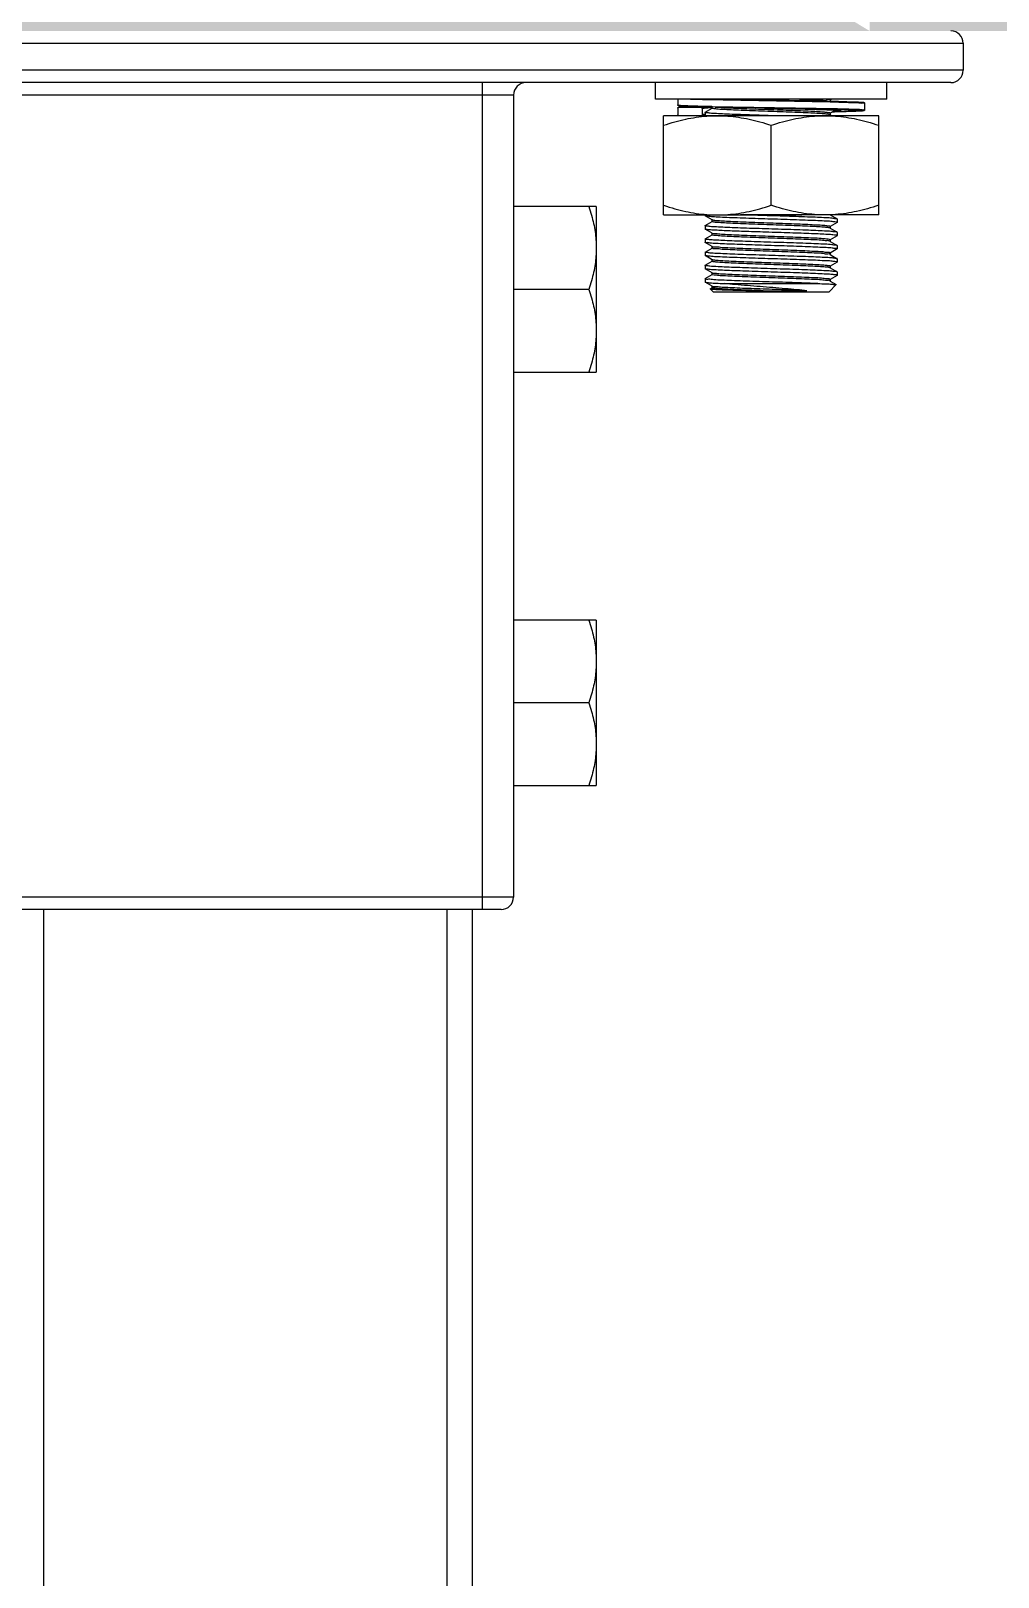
# Model space of a CAD drawing. Extents: x 69728788 to 150676229, y 20327566 to 43663798.
# Drawn here: x 75465923 to 75466360, y 20755436 to 20756134 of the extents above; entities that cross this region are included whole.
import ezdxf

# ---------------------------------------------------------------- set-up
doc = ezdxf.new("R2010")
doc.units = 0
doc.header["$LTSCALE"] = 1000
doc.header["$MEASUREMENT"] = 0
doc.layers.get('0').update_dxf_attribs({"linetype": 'CONTINUOUS'})
for name, color, linetype in [('02___PRT_ALL_AXES', 7, 'CONTINUOUS'), ('03___PRT_ALL_CURVES', 7, 'CONTINUOUS'), ('11122', 7, 'CONTINUOUS')]:
    doc.layers.add(name, color=color, linetype=linetype)

msp = doc.modelspace()

# ---------------------------------------------------------------- hatches: boundary and pattern name
at = {"layer": '11122'}
h = msp.add_hatch(dxfattribs=at)
h.set_pattern_fill('AR-CONC', color=256, scale=50, style=0)
h.set_pattern_definition([(50, (74975082.3, 21395942.1), (358.63009, -31.37607), [37.5, -412.5]), (355, (74975082.3, 21395942.1), (-69.37567, 376.09607), [30, -330]), (100.4514, (74975112.18, 21395939.5), (289.25469, 344.71977), [31.8701, -350.57106]), (46.1842, (74975082.3, 21396042.1), (533.62052, -82.7595), [56.25, -618.75]), (96.6356, (74975126.76, 21396035.2), (467.33135, 487.05894), [47.80514, -525.8565]), (351.1842, (74975082.3, 21396042.1), (467.33097, 487.0593), [45, -495]), (21, (74975132.3, 21396017.1), (298.45353, -201.30945), [37.5, -412.5]), (326, (74975132.3, 21396017.1), (121.65767, 362.57502), [30, -330]), (71.4514, (74975157.16, 21396000.32), (420.11131, 161.26525), [31.8701, -350.57106]), (37.5, (74975082.29, 21395942.1), (6.079928, 166.446927), [0, -326, 0, -335, 0, -331.25]), (7.5, (74975082.29, 21395942.1), (131.53477, 197.205856), [0, -191, 0, -318.5, 0, -126.25]), (327.5, (74974970.79, 21395942.1), (266.911218, -11.277436), [0, -125, 0, -390, 0, -517.5]), (317.5, (74974920.8, 21395942.1), (291.593085, 50.05249), [0, -162.5, 0, -259, 0, -367.5])])
edge = h.paths.add_edge_path()
edge.add_line((75462987.85, 20756457.53), (75462603.57, 20756540.89))
edge.add_line((75462603.57, 20756540.89), (75462788.69, 20756612.52))
edge.add_line((75462788.69, 20756404.22), (75462987.85, 20756457.53))
edge.add_line((75462788.69, 20756404.22), (75462788.69, 20756134.28))
edge.add_line((75462788.69, 20756853.4), (75462788.69, 20756612.52))
edge.add_line((75462788.69, 20756853.4), (75473449.6, 20756853.4))
edge.add_line((75462788.69, 20756134.28), (75473449.6, 20756134.28))
edge.add_line((75466885.08, 20756430.23), (75466844.48, 20756430.23))
edge.add_line((75466790.75, 20756480.32), (75466890.92, 20756480.32))
edge.add_line((75466837.19, 20756430.23), (75466796.59, 20756430.23))
edge.add_line((75466837.19, 20756398.36), (75466844.48, 20756398.36))
edge.add_line((75466796.59, 20756353.5), (75466796.44, 20756353.5))
edge.add_line((75466844.48, 20756361.94), (75466837.19, 20756361.94))
edge.add_line((75466885.23, 20756353.5), (75466885.08, 20756353.5))
edge.add_line((75466790.75, 20756480.32), (75466799.1, 20756430.23))
edge.add_line((75466890.92, 20756480.32), (75466882.57, 20756430.23))
edge.add_line((75466885.23, 20756361.94), (75466885.23, 20756134.28))
edge.add_line((75466885.08, 20756430.23), (75466885.08, 20756361.94))
edge.add_line((75466844.48, 20756430.23), (75466844.48, 20756361.94))
edge.add_line((75466837.19, 20756430.23), (75466837.19, 20756361.94))
edge.add_line((75466796.59, 20756430.23), (75466796.59, 20756361.94))
edge.add_line((75466796.44, 20756361.94), (75466796.44, 20756134.28))
edge.add_line((75466307.43, 20756480.61), (75466299.08, 20756430.48))
edge.add_line((75466307.43, 20756480.61), (75466207.18, 20756480.61))
edge.add_line((75466260.95, 20756430.48), (75466301.59, 20756430.48))
edge.add_line((75466213.03, 20756430.48), (75466253.66, 20756430.48))
edge.add_line((75466260.95, 20756398.58), (75466253.66, 20756398.58))
edge.add_line((75466301.59, 20756362.13), (75466301.74, 20756362.13))
edge.add_line((75466253.66, 20756362.13), (75466260.95, 20756362.13))
edge.add_line((75466212.88, 20756362.13), (75466213.03, 20756362.13))
edge.add_line((75466207.18, 20756480.61), (75466215.54, 20756430.48))
edge.add_line((75466212.88, 20756362.13), (75466212.88, 20756134.28))
edge.add_line((75466213.03, 20756430.48), (75466213.03, 20756362.13))
edge.add_line((75466253.66, 20756430.48), (75466253.66, 20756362.13))
edge.add_line((75466260.95, 20756430.48), (75466260.95, 20756362.13))
edge.add_line((75466301.59, 20756430.48), (75466301.59, 20756362.13))
edge.add_line((75466301.74, 20756362.13), (75466301.74, 20756134.28))
edge.add_line((75465727.44, 20756480.61), (75465735.79, 20756430.48))
edge.add_line((75465727.44, 20756480.61), (75465827.69, 20756480.61))
edge.add_line((75465773.92, 20756430.48), (75465733.28, 20756430.48))
edge.add_line((75465821.84, 20756430.48), (75465781.21, 20756430.48))
edge.add_line((75465773.92, 20756398.58), (75465781.21, 20756398.58))
edge.add_line((75465733.28, 20756362.13), (75465733.13, 20756362.13))
edge.add_line((75465781.21, 20756362.13), (75465773.92, 20756362.13))
edge.add_line((75465821.99, 20756362.13), (75465821.84, 20756362.13))
edge.add_line((75465827.69, 20756480.61), (75465819.34, 20756430.48))
edge.add_line((75465821.99, 20756362.13), (75465821.99, 20756134.28))
edge.add_line((75465821.84, 20756430.48), (75465821.84, 20756362.13))
edge.add_line((75465781.21, 20756430.48), (75465781.21, 20756362.13))
edge.add_line((75465773.92, 20756430.48), (75465773.92, 20756362.13))
edge.add_line((75465733.28, 20756430.48), (75465733.28, 20756362.13))
edge.add_line((75465733.13, 20756362.13), (75465733.13, 20756134.28))
edge.add_line((75469406.12, 20756430.23), (75469446.73, 20756430.23))
edge.add_line((75469500.45, 20756480.32), (75469400.28, 20756480.32))
edge.add_line((75469454.01, 20756430.23), (75469494.61, 20756430.23))
edge.add_line((75469454.01, 20756398.36), (75469446.73, 20756398.36))
edge.add_line((75469494.61, 20756353.5), (75469494.76, 20756353.5))
edge.add_line((75469446.73, 20756361.94), (75469454.01, 20756361.94))
edge.add_line((75469405.97, 20756353.5), (75469406.12, 20756353.5))
edge.add_line((75469500.45, 20756480.32), (75469492.1, 20756430.23))
edge.add_line((75469400.28, 20756480.32), (75469408.63, 20756430.23))
edge.add_line((75469405.97, 20756361.94), (75469405.97, 20756134.28))
edge.add_line((75469406.12, 20756430.23), (75469406.12, 20756361.94))
edge.add_line((75469446.73, 20756430.23), (75469446.73, 20756361.94))
edge.add_line((75469454.01, 20756430.23), (75469454.01, 20756361.94))
edge.add_line((75469494.61, 20756430.23), (75469494.61, 20756361.94))
edge.add_line((75469494.76, 20756361.94), (75469494.76, 20756134.28))
edge.add_line((75470564.08, 20756480.61), (75470555.72, 20756430.48))
edge.add_line((75470564.08, 20756480.61), (75470463.82, 20756480.61))
edge.add_line((75470517.59, 20756430.48), (75470558.23, 20756430.48))
edge.add_line((75470469.67, 20756430.48), (75470510.3, 20756430.48))
edge.add_line((75470517.59, 20756398.58), (75470510.3, 20756398.58))
edge.add_line((75470558.23, 20756362.13), (75470558.38, 20756362.13))
edge.add_line((75470510.3, 20756362.13), (75470517.59, 20756362.13))
edge.add_line((75470469.52, 20756362.13), (75470469.67, 20756362.13))
edge.add_line((75470463.82, 20756480.61), (75470472.18, 20756430.48))
edge.add_line((75470469.52, 20756362.13), (75470469.52, 20756134.28))
edge.add_line((75470469.67, 20756430.48), (75470469.67, 20756362.13))
edge.add_line((75470510.3, 20756430.48), (75470510.3, 20756362.13))
edge.add_line((75470517.59, 20756430.48), (75470517.59, 20756362.13))
edge.add_line((75470558.23, 20756430.48), (75470558.23, 20756362.13))
edge.add_line((75470558.38, 20756362.13), (75470558.38, 20756134.28))
edge.add_line((75469984.08, 20756480.61), (75469992.43, 20756430.48))
edge.add_line((75469984.08, 20756480.61), (75470084.33, 20756480.61))
edge.add_line((75470030.56, 20756430.48), (75469989.93, 20756430.48))
edge.add_line((75470078.49, 20756430.48), (75470037.85, 20756430.48))
edge.add_line((75470030.56, 20756398.58), (75470037.85, 20756398.58))
edge.add_line((75469989.93, 20756362.13), (75469989.78, 20756362.13))
edge.add_line((75470037.85, 20756362.13), (75470030.56, 20756362.13))
edge.add_line((75470078.64, 20756362.13), (75470078.49, 20756362.13))
edge.add_line((75470084.33, 20756480.61), (75470075.98, 20756430.48))
edge.add_line((75470078.64, 20756362.13), (75470078.64, 20756134.28))
edge.add_line((75470078.49, 20756430.48), (75470078.49, 20756362.13))
edge.add_line((75470037.85, 20756430.48), (75470037.85, 20756362.13))
edge.add_line((75470030.56, 20756430.48), (75470030.56, 20756362.13))
edge.add_line((75469989.93, 20756430.48), (75469989.93, 20756362.13))
edge.add_line((75469989.78, 20756362.13), (75469989.78, 20756134.28))
edge.add_line((75473648.77, 20756447.19), (75473264.48, 20756530.55))
edge.add_line((75473264.48, 20756530.55), (75473449.6, 20756602.18))
edge.add_line((75473449.6, 20756393.88), (75473648.77, 20756447.19))
edge.add_line((75473449.6, 20756393.88), (75473449.6, 20756123.94))
edge.add_line((75473449.6, 20756843.06), (75473449.6, 20756602.18))
edge.add_line((75472830.81, 20756480.08), (75472930.91, 20756480.08))
edge.add_line((75472877.22, 20756430.03), (75472836.65, 20756430.03))
edge.add_line((75472925.08, 20756430.03), (75472884.5, 20756430.03))
edge.add_line((75472877.22, 20756398.18), (75472884.5, 20756398.18))
edge.add_line((75472830.81, 20756480.08), (75472839.15, 20756430.03))
edge.add_line((75472925.08, 20756430.03), (75472925.08, 20756361.78))
edge.add_line((75472884.5, 20756430.03), (75472884.5, 20756361.78))
edge.add_line((75472877.22, 20756430.03), (75472877.22, 20756361.78))
edge.add_line((75472836.65, 20756430.03), (75472836.65, 20756361.78))
edge.add_line((75472930.91, 20756480.08), (75472922.57, 20756430.03))
edge.add_line((75472836.65, 20756361.78), (75472836.5, 20756361.78))
edge.add_line((75472884.5, 20756361.78), (75472877.22, 20756361.78))
edge.add_line((75472925.22, 20756361.78), (75472925.08, 20756361.78))
edge.add_line((75472925.22, 20756361.78), (75472925.22, 20756134.28))
edge.add_line((75472836.5, 20756361.78), (75472836.5, 20756134.28))

# ---------------------------------------------------------------- linework, layer by layer
at = {"color": 0, "linetype": 'Continuous'}
for p, q in [((75465690.69, 20756128.68), (75466344.02, 20756128.68)), ((75466344.02, 20756128.68), (75466344.02, 20756116.55)), ((75466344.02, 20756116.55), (75465690.69, 20756116.55)), ((75466338.42, 20756110.95), (75465696.29, 20756110.95)), ((75466127.02, 20755737.61), (75466127.02, 20756110.95)), ((75466141.02, 20756105.35), (75465893.69, 20756105.35)), ((75466141.02, 20756105.35), (75466141.02, 20755743.21)), ((75466215.12, 20756103.48), (75466215.12, 20756100.87)), ((75466215.12, 20756099.37), (75466215.12, 20756099.38)), ((75466215.12, 20756099.37), (75466215.12, 20756096.39)), ((75466225.76, 20756099.75), (75466215.49, 20756099.75)), ((75466217.34, 20756100.28), (75466216.87, 20756100.31)), ((75466217.9, 20756100.25), (75466217.34, 20756100.28)), ((75466218.56, 20756100.22), (75466217.9, 20756100.25)), ((75466219.35, 20756100.18), (75466218.56, 20756100.22)), ((75466220.8, 20756100.13), (75466219.35, 20756100.18)), ((75466223.29, 20756100.05), (75466220.8, 20756100.13)), ((75466220.82, 20756103.48), (75466226.32, 20756103.32)), ((75466225.77, 20756099.98), (75466223.29, 20756100.05)), ((75466239.05, 20756099.7), (75466225.77, 20756099.98)), ((75466226.32, 20756103.32), (75466227.33, 20756103.3)), ((75466226.32, 20756096.39), (75466226.32, 20756099.19)), ((75466227.33, 20756103.3), (75466227.44, 20756103.29)), ((75466227.44, 20756103.29), (75466227.48, 20756103.29)), ((75466227.44, 20756097.51), (75466227.49, 20756097.56)), ((75466227.48, 20756103.29), (75466283.89, 20756102.25)), ((75466227.49, 20756097.56), (75466230.66, 20756099.4)), ((75466230.42, 20756100.24), (75466230.68, 20756100.23)), ((75466230.67, 20756099.37), (75466230.67, 20756099.87)), ((75466230.68, 20756100.23), (75466230.73, 20756100.23)), ((75466230.73, 20756100.23), (75466287.13, 20756099.19)), ((75466236.41, 20756103.48), (75466257.23, 20756103.11)), ((75466250.12, 20756099.5), (75466239.05, 20756099.7)), ((75466241.54, 20756103.48), (75466246.4, 20756103.36)), ((75466241.54, 20756103.48), (75466254.57, 20756103.17)), ((75466246.4, 20756103.36), (75466253.62, 20756103.19)), ((75466254.37, 20756099.42), (75466250.12, 20756099.5)), ((75466253.62, 20756103.19), (75466257.23, 20756103.11)), ((75466254.37, 20756099.42), (75466257.31, 20756099.37)), ((75466254.57, 20756103.17), (75466257.23, 20756103.11)), ((75466257.23, 20756103.11), (75466273.73, 20756102.82)), ((75466257.23, 20756103.11), (75466257.31, 20756103.11)), ((75466257.31, 20756099.37), (75466258.08, 20756099.36)), ((75466257.31, 20756099.37), (75466258.08, 20756099.36)), ((75466260.92, 20756099.29), (75466258.08, 20756099.36)), ((75466258.08, 20756099.36), (75466286.89, 20756098.81)), ((75466268.01, 20756099.13), (75466260.92, 20756099.29)), ((75466272.85, 20756099), (75466268.01, 20756099.13)), ((75466276.9, 20756098.89), (75466272.85, 20756099)), ((75466279.44, 20756098.81), (75466276.9, 20756098.89)), ((75466281.58, 20756098.74), (75466279.44, 20756098.81)), ((75466283.34, 20756098.68), (75466281.58, 20756098.74)), ((75466284.78, 20756098.61), (75466283.34, 20756098.68)), ((75466283.94, 20756103.11), (75466283.94, 20756102.61)), ((75466283.94, 20756102.25), (75466284.2, 20756102.24)), ((75466283.94, 20756097.13), (75466283.94, 20756096.45)), ((75466284.64, 20756103.48), (75466283.95, 20756103.08)), ((75466286.4, 20756098.53), (75466283.95, 20756097.11)), ((75466284.2, 20756102.24), (75466287.9, 20756102.16)), ((75466285.58, 20756098.57), (75466284.78, 20756098.61)), ((75466289.98, 20756097.77), (75466284.88, 20756097.65)), ((75466286.26, 20756098.53), (75466285.58, 20756098.57)), ((75466286.84, 20756098.5), (75466286.26, 20756098.53)), ((75466286.4, 20756098.53), (75466286.48, 20756098.52)), ((75466286.48, 20756098.52), (75466287.09, 20756098.42)), ((75466286.89, 20756098.81), (75466287.13, 20756098.81)), ((75466287.13, 20756099.19), (75466287.18, 20756099.19)), ((75466287.13, 20756098.81), (75466287.17, 20756098.81)), ((75466292.93, 20756097.86), (75466289.98, 20756097.77)), ((75466294.64, 20756097.92), (75466292.93, 20756097.86)), ((75466295.59, 20756097.96), (75466294.64, 20756097.92)), ((75466296.39, 20756097.99), (75466295.59, 20756097.96)), ((75466299.49, 20756101.61), (75466299.49, 20756098.63)), ((75466226.16, 20756096.08), (75466225.95, 20756096.01)), ((75466226.21, 20756096.12), (75466226.16, 20756096.08)), ((75466226.32, 20756096.38), (75466226.21, 20756096.12)), ((75466226.32, 20756096.39), (75466226.32, 20756096.38)), ((75466227.44, 20756096.23), (75466227.03, 20756096.2)), ((75466283.88, 20756096.43), (75466283.76, 20756096.48)), ((75466283.89, 20756096.45), (75466284.64, 20756096.01)), ((75466227.49, 20756050.76), (75466227.44, 20756050.81)), ((75466230.67, 20756048.92), (75466227.49, 20756050.76)), ((75466227.49, 20756046.38), (75466230.66, 20756048.22)), ((75466230.72, 20756048.89), (75466230.67, 20756048.92)), ((75466230.67, 20756048.2), (75466230.67, 20756048.89)), ((75466231.08, 20756048.78), (75466230.75, 20756048.93)), ((75466283.94, 20756051.21), (75466287.13, 20756049.37)), ((75466287.17, 20756049.32), (75466287.13, 20756049.37)), ((75466227.44, 20756046.33), (75466227.49, 20756046.38)), ((75466227.49, 20756044.79), (75466227.44, 20756044.84)), ((75466230.67, 20756042.94), (75466227.49, 20756044.79)), ((75466227.49, 20756040.41), (75466230.66, 20756042.25)), ((75466230.72, 20756042.91), (75466230.67, 20756042.94)), ((75466230.67, 20756042.22), (75466230.67, 20756042.91)), ((75466283.89, 20756045.27), (75466283.77, 20756045.31)), ((75466283.89, 20756045.27), (75466283.94, 20756045.24)), ((75466283.94, 20756045.96), (75466283.94, 20756045.27)), ((75466283.94, 20756045.24), (75466287.13, 20756043.4)), ((75466287.13, 20756047.77), (75466283.95, 20756045.94)), ((75466287.13, 20756041.8), (75466283.95, 20756039.96)), ((75466287.17, 20756043.34), (75466287.13, 20756043.4)), ((75466227.44, 20756040.36), (75466227.49, 20756040.41)), ((75466227.49, 20756038.81), (75466227.44, 20756038.86)), ((75466227.44, 20756034.38), (75466227.49, 20756034.44)), ((75466230.67, 20756036.97), (75466227.49, 20756038.81)), ((75466227.49, 20756034.44), (75466230.66, 20756036.27)), ((75466230.72, 20756036.94), (75466230.67, 20756036.97)), ((75466230.67, 20756036.25), (75466230.67, 20756036.94)), ((75466230.84, 20756036.89), (75466230.82, 20756036.96)), ((75466283.89, 20756039.3), (75466283.94, 20756039.27)), ((75466283.94, 20756039.98), (75466283.94, 20756039.3)), ((75466283.94, 20756039.27), (75466287.13, 20756037.42)), ((75466287.13, 20756035.83), (75466283.95, 20756033.99)), ((75466287.17, 20756037.37), (75466287.13, 20756037.42)), ((75466227.49, 20756032.84), (75466227.44, 20756032.89)), ((75466227.44, 20756028.41), (75466227.49, 20756028.46)), ((75466230.67, 20756031), (75466227.49, 20756032.84)), ((75466227.49, 20756028.46), (75466230.66, 20756030.3)), ((75466230.72, 20756030.97), (75466230.67, 20756031)), ((75466230.67, 20756030.28), (75466230.67, 20756030.97)), ((75466230.87, 20756030.94), (75466230.74, 20756030.99)), ((75466283.88, 20756027.33), (75466283.76, 20756027.38)), ((75466283.89, 20756033.32), (75466283.9, 20756033.39)), ((75466283.89, 20756033.32), (75466283.94, 20756033.29)), ((75466283.89, 20756027.35), (75466283.94, 20756027.32)), ((75466283.94, 20756034.01), (75466283.94, 20756033.32)), ((75466283.94, 20756033.29), (75466287.13, 20756031.45)), ((75466283.94, 20756028.04), (75466283.94, 20756027.35)), ((75466283.94, 20756027.32), (75466287.13, 20756025.48)), ((75466287.13, 20756029.85), (75466283.95, 20756028.02)), ((75466287.17, 20756031.4), (75466287.13, 20756031.45)), ((75466227.49, 20756026.87), (75466227.44, 20756026.92)), ((75466227.44, 20756022.44), (75466227.49, 20756022.49)), ((75466227.44, 20756020.94), (75466227.49, 20756020.89)), ((75466230.67, 20756025.02), (75466227.49, 20756026.87)), ((75466227.49, 20756022.49), (75466230.66, 20756024.33)), ((75466230.67, 20756019.05), (75466227.49, 20756020.89)), ((75466230.72, 20756024.99), (75466230.67, 20756025.02)), ((75466230.67, 20756024.3), (75466230.67, 20756024.99)), ((75466230.8, 20756024.9), (75466230.71, 20756025)), ((75466236.18, 20756020.2), (75466278.42, 20756020.2)), ((75466283.8, 20756021.33), (75466283.73, 20756021.44)), ((75466283.89, 20756021.38), (75466283.94, 20756021.35)), ((75466283.94, 20756022.06), (75466283.94, 20756021.38)), ((75466283.94, 20756021.35), (75466286.69, 20756019.76)), ((75466287.13, 20756023.88), (75466283.95, 20756022.04)), ((75466287.17, 20756025.42), (75466287.13, 20756025.48)), ((75466231.17, 20756016.46), (75466229.81, 20756017.83)), ((75466229.82, 20756017.87), (75466230.66, 20756018.35)), ((75466230.72, 20756019.02), (75466230.67, 20756019.05)), ((75466230.67, 20756018.33), (75466230.67, 20756019.02)), ((75466231.17, 20756016.46), (75466283.44, 20756016.46)), ((75466253.75, 20756016.97), (75466273.46, 20756016.97)), ((75466283.44, 20756016.46), (75466286.7, 20756019.72)), ((75466286.69, 20756019.76), (75466286.7, 20756019.72)), ((75466141.02, 20755743.21), (75465893.69, 20755743.21)), ((75466135.42, 20755737.61), (75465899.29, 20755737.61))]:
    msp.add_line(p, q, dxfattribs=at)
at = {"color": 7, "linetype": 'Continuous'}
for p, q in [((75465928.84, 20755737.61), (75465928.84, 20752702.43)), ((75466110.97, 20755737.61), (75466110.97, 20752702.43)), ((75466122.35, 20755737.61), (75466122.35, 20752702.43))]:
    msp.add_line(p, q, dxfattribs=at)
at = {"color": 0, "linetype": 'Continuous'}
for points in [[(75466216.87, 20756100.31), (75466216.66, 20756100.32), (75466216.48, 20756100.34), (75466216.31, 20756100.35), (75466216.16, 20756100.36), (75466216.03, 20756100.38), (75466215.91, 20756100.39), (75466215.8, 20756100.4), (75466215.71, 20756100.42), (75466215.63, 20756100.43), (75466215.55, 20756100.44), (75466215.49, 20756100.46), (75466215.42, 20756100.48), (75466215.36, 20756100.51), (75466215.26, 20756100.57), (75466215.15, 20756100.72), (75466215.12, 20756100.86)], [(75466215.75, 20756099.83), (75466216.3, 20756099.89), (75466217.27, 20756099.96), (75466219.01, 20756100.04), (75466221.13, 20756100.12)], [(75466273.73, 20756102.82), (75466278.84, 20756102.72), (75466283.55, 20756102.62)], [(75466283.55, 20756102.62), (75466287.77, 20756102.52), (75466291.42, 20756102.43), (75466294.43, 20756102.33), (75466296.68, 20756102.23), (75466297.75, 20756102.17), (75466298.28, 20756102.13), (75466298.6, 20756102.1), (75466298.81, 20756102.08), (75466298.96, 20756102.06), (75466299.06, 20756102.04), (75466299.14, 20756102.02), (75466299.22, 20756101.99), (75466299.3, 20756101.95), (75466299.41, 20756101.85), (75466299.49, 20756101.64), (75466299.49, 20756101.61)], [(75466288.48, 20756098.32), (75466288.47, 20756098.32), (75466288.44, 20756098.33), (75466288.39, 20756098.34), (75466288.33, 20756098.35), (75466288.24, 20756098.37), (75466288.13, 20756098.38), (75466288.01, 20756098.4), (75466287.87, 20756098.41), (75466287.71, 20756098.43), (75466287.52, 20756098.45), (75466287.32, 20756098.46), (75466287.09, 20756098.48), (75466286.84, 20756098.5)], [(75466299.49, 20756098.63), (75466299.49, 20756098.57), (75466299.39, 20756098.37), (75466299.29, 20756098.28), (75466299.21, 20756098.25), (75466299.15, 20756098.23), (75466299.08, 20756098.21), (75466299.01, 20756098.19), (75466298.93, 20756098.18), (75466298.83, 20756098.17), (75466298.72, 20756098.15), (75466298.6, 20756098.14), (75466298.45, 20756098.12), (75466298.28, 20756098.11), (75466298.09, 20756098.09), (75466297.88, 20756098.08), (75466297.63, 20756098.06), (75466297.37, 20756098.05), (75466297.07, 20756098.03), (75466296.39, 20756097.99)], [(75466227.03, 20756096.2), (75466226.86, 20756096.18), (75466226.71, 20756096.17), (75466226.57, 20756096.15), (75466226.45, 20756096.14), (75466226.35, 20756096.12), (75466226.27, 20756096.11), (75466226.2, 20756096.1)]]:
    msp.add_lwpolyline(points, dxfattribs=at)
for centre, start, end in [((75466338.42, 20756128.68), 0, 90), ((75466146.62, 20756105.35), 90, 180), ((75466338.42, 20756116.55), 270, 0), ((75466135.42, 20755743.21), 270, 0)]:
    msp.add_arc(centre, 5.6, start, end, dxfattribs=at)
for points, start_tangent, end_tangent in [([(75466215.12, 20756100.87), (75466215.52, 20756100.77), (75466216.71, 20756100.67), (75466218.58, 20756100.58), (75466220.86, 20756100.49), (75466223.46, 20756100.41), (75466226.21, 20756100.34), (75466229.04, 20756100.27), (75466230.42, 20756100.24)], (0.000812, -1), (0.999759, -0.021948)), ([(75466215.12, 20756099.38), (75466215.15, 20756099.52), (75466215.23, 20756099.64), (75466215.35, 20756099.72), (75466215.49, 20756099.75)], (0.022015, 0.999758), (1, 0.000012)), ([(75466221.11, 20756100.12), (75466219.03, 20756100.04), (75466217.12, 20756099.95), (75466215.9, 20756099.85), (75466215.49, 20756099.75)], (-0.999134, -0.041598), (-0.00163, -0.999999)), ([(75466227.06, 20756099.95), (75466226.84, 20756099.93), (75466226.31, 20756099.88), (75466225.98, 20756099.83), (75466225.81, 20756099.79), (75466225.76, 20756099.75)], (-0.996851, -0.079298), (-0.000108, -1)), ([(75466225.76, 20756099.75), (75466225.93, 20756099.72), (75466226.09, 20756099.64), (75466226.21, 20756099.52), (75466226.29, 20756099.36), (75466226.32, 20756099.19)], (1, 0.000001), (0, -1)), ([(75466230.66, 20756099.57), (75466229.29, 20756099.5), (75466228.17, 20756099.43), (75466227.38, 20756099.37), (75466226.86, 20756099.32), (75466226.54, 20756099.27), (75466226.37, 20756099.23), (75466226.32, 20756099.19)], (-0.998986, -0.045029), (-0.000052, -1)), ([(75466257.31, 20756096.01), (75466251.83, 20756096.19), (75466246.11, 20756096.38), (75466240.83, 20756096.57), (75466236.29, 20756096.76), (75466232.57, 20756096.94), (75466229.75, 20756097.13), (75466228.01, 20756097.32), (75466227.44, 20756097.5)], (-0.999492, 0.031868), (-0.050502, 0.998724)), ([(75466227.44, 20756097.5), (75466227.44, 20756097.51)], (-0.050503, 0.998724), (0, 1)), ([(75466230.67, 20756099.57), (75466230.66, 20756099.57)], (-0.998988, -0.044986), (-0.998986, -0.04503)), ([(75466230.7, 20756099.57), (75466230.67, 20756099.57)], (-0.998993, -0.044859), (-0.998988, -0.044985)), ([(75466283.76, 20756096.48), (75466283.41, 20756096.58), (75466281.72, 20756096.78), (75466278.93, 20756096.98), (75466275.18, 20756097.18), (75466270.62, 20756097.38), (75466265.47, 20756097.58), (75466259.96, 20756097.79), (75466254.32, 20756097.99), (75466248.82, 20756098.19), (75466243.7, 20756098.39), (75466239.19, 20756098.59), (75466235.49, 20756098.79), (75466232.77, 20756098.99), (75466231.14, 20756099.2), (75466230.69, 20756099.39)], (-0.943848, 0.33038), (-0.613481, 0.789709)), ([(75466281.14, 20756097.56), (75466278.93, 20756097.73), (75466275.18, 20756097.93), (75466270.62, 20756098.13), (75466265.47, 20756098.33), (75466259.96, 20756098.53), (75466254.32, 20756098.73), (75466248.82, 20756098.94), (75466243.7, 20756099.14), (75466239.19, 20756099.34), (75466235.49, 20756099.54), (75466232.77, 20756099.74), (75466231.98, 20756099.78)], (-0.997868, 0.065264), (-0.995147, 0.098398)), ([(75466258.08, 20756099.36), (75466258.52, 20756099.35), (75466261.72, 20756099.27), (75466264.99, 20756099.2), (75466268.33, 20756099.12), (75466271.77, 20756099.03), (75466275.21, 20756098.94), (75466278.64, 20756098.84), (75466281.81, 20756098.73), (75466284.45, 20756098.63), (75466286.4, 20756098.53)], (0.999741, -0.022737), (0.990934, -0.134352)), ([(75466282.75, 20756102.63), (75466280.85, 20756102.82), (75466277.71, 20756103.02), (75466273.65, 20756103.23), (75466268.86, 20756103.43), (75466267.46, 20756103.48)], (-0.998972, 0.045339), (-0.999262, 0.038405)), ([(75466283.94, 20756097.13), (75466283.41, 20756097.32), (75466281.72, 20756097.52), (75466281.14, 20756097.56)], (-0.48086, 0.876797), (-0.997868, 0.065264)), ([(75466283.88, 20756103.15), (75466283.89, 20756103.17), (75466282.95, 20756103.37), (75466281.77, 20756103.45)], (0.580061, 0.814573), (-0.993596, 0.112994)), ([(75466283.89, 20756102.25), (75466283.91, 20756102.25)], (0.999751, -0.022298), (0.999751, -0.02232)), ([(75466283.91, 20756102.25), (75466283.94, 20756102.25)], (0.999751, -0.02232), (0.99975, -0.022351)), ([(75466287.17, 20756098.81), (75466289.61, 20756098.74), (75466292.96, 20756098.65), (75466295.62, 20756098.55), (75466297.56, 20756098.45), (75466298.73, 20756098.35), (75466299.12, 20756098.25), (75466298.72, 20756098.15), (75466297.53, 20756098.06), (75466295.58, 20756097.96), (75466292.9, 20756097.86), (75466289.56, 20756097.76), (75466285.84, 20756097.67), (75466284.88, 20756097.65)], (0.999709, -0.024139), (-0.999744, -0.022638)), ([(75466287.09, 20756098.42), (75466287.87, 20756098.41), (75466288.58, 20756098.31), (75466288.58, 20756098.2), (75466287.9, 20756098.1), (75466286.53, 20756097.99), (75466285.37, 20756097.9)], (0.991548, -0.129742), (-0.99958, -0.028996)), ([(75466287.39, 20756098.48), (75466286.18, 20756098.36), (75466286.11, 20756098.35)], (-0.997933, 0.064259), (-0.990272, -0.139145)), ([(75466287.18, 20756099.19), (75466289.89, 20756099.12), (75466293.28, 20756099.02), (75466295.96, 20756098.92), (75466297.92, 20756098.82), (75466299.1, 20756098.72), (75466299.49, 20756098.63)], (0.999719, -0.023686), (0.185176, -0.982705)), ([(75466287.9, 20756102.16), (75466291.41, 20756102.06), (75466294.54, 20756101.96), (75466296.94, 20756101.86), (75466298.57, 20756101.76), (75466299.39, 20756101.66), (75466299.4, 20756101.61)], (0.999753, -0.022244), (0.014583, -0.999894)), ([(75466215.49, 20756096.01), (75466215.35, 20756096.04), (75466215.23, 20756096.12), (75466215.15, 20756096.24), (75466215.12, 20756096.39)], (-1, 0.000009), (0, 1)), ([(75466227.44, 20756096.56), (75466226.67, 20756096.49), (75466226.32, 20756096.39)], (-0.986244, -0.165296), (-0.000736, -1)), ([(75466287.17, 20756047.83), (75466286.6, 20756048.01), (75466284.9, 20756048.2), (75466282.14, 20756048.38), (75466278.43, 20756048.57), (75466273.9, 20756048.76), (75466268.74, 20756048.94), (75466263.13, 20756049.13), (75466257.31, 20756049.32), (75466251.48, 20756049.5), (75466245.88, 20756049.69), (75466240.71, 20756049.88), (75466236.19, 20756050.06), (75466232.47, 20756050.25), (75466229.71, 20756050.44), (75466228.01, 20756050.62), (75466227.46, 20756050.74)], (-0.050562, 0.998721), (-0.439744, 0.898123)), ([(75466283.77, 20756045.31), (75466283.35, 20756045.41), (75466281.58, 20756045.61), (75466278.74, 20756045.82), (75466274.93, 20756046.02), (75466270.34, 20756046.22), (75466265.16, 20756046.42), (75466259.63, 20756046.62), (75466254, 20756046.82), (75466248.51, 20756047.02), (75466243.42, 20756047.23), (75466238.95, 20756047.43), (75466235.3, 20756047.63), (75466232.64, 20756047.83), (75466231.08, 20756048.03), (75466230.7, 20756048.22)], (-0.952949, 0.303131), (-0.642644, 0.766165)), ([(75466283.94, 20756045.96), (75466283.35, 20756046.16), (75466281.58, 20756046.36), (75466278.74, 20756046.56), (75466274.93, 20756046.76), (75466270.34, 20756046.97), (75466265.16, 20756047.17), (75466259.63, 20756047.37), (75466254, 20756047.57), (75466248.51, 20756047.77), (75466243.42, 20756047.97), (75466238.95, 20756048.17), (75466235.3, 20756048.38), (75466232.64, 20756048.58), (75466231.08, 20756048.78)], (0.000602, 1), (-0.941401, 0.337289)), ([(75466227.44, 20756046.32), (75466227.44, 20756046.33)], (-0.050198, 0.998739), (0, 1)), ([(75466287.16, 20756043.41), (75466286.61, 20756043.53), (75466284.94, 20756043.71), (75466282.24, 20756043.9), (75466278.59, 20756044.08), (75466274.12, 20756044.27), (75466268.96, 20756044.46), (75466263.41, 20756044.64), (75466257.67, 20756044.83), (75466251.86, 20756045.01), (75466246.15, 20756045.2), (75466240.88, 20756045.39), (75466236.36, 20756045.58), (75466232.61, 20756045.76), (75466229.77, 20756045.95), (75466228.02, 20756046.14), (75466227.44, 20756046.32)], (-0.44984, 0.893109), (-0.050197, 0.998739)), ([(75466249.58, 20756043.59), (75466244.98, 20756043.75), (75466240.71, 20756043.9), (75466236.89, 20756044.06), (75466233.61, 20756044.22), (75466230.97, 20756044.37), (75466229.03, 20756044.53), (75466227.84, 20756044.68), (75466227.46, 20756044.77)], (-0.999457, 0.032936), (-0.630908, 0.775858)), ([(75466250.41, 20756040.98), (75466245.16, 20756041.18), (75466240.44, 20756041.38), (75466236.48, 20756041.58), (75466233.46, 20756041.79), (75466231.5, 20756041.99), (75466230.69, 20756042.19), (75466230.7, 20756042.2)], (-0.999318, 0.036929), (0.642637, 0.766171)), ([(75466250.41, 20756041.73), (75466245.16, 20756041.93), (75466240.44, 20756042.13), (75466236.48, 20756042.33), (75466233.46, 20756042.53), (75466231.5, 20756042.73), (75466230.7, 20756042.89)], (-0.999318, 0.036929), (-0.631336, 0.77551)), ([(75466287.17, 20756041.86), (75466286.67, 20756042.03), (75466285.19, 20756042.2), (75466282.77, 20756042.37), (75466279.5, 20756042.55), (75466275.49, 20756042.72), (75466270.87, 20756042.9), (75466265.79, 20756043.07), (75466260.43, 20756043.24), (75466254.96, 20756043.42), (75466249.58, 20756043.59)], (-0.05872, 0.998275), (-0.999457, 0.032936)), ([(75466283.86, 20756039.94), (75466283.69, 20756040.11), (75466282.33, 20756040.32), (75466279.86, 20756040.52), (75466276.37, 20756040.72), (75466272.04, 20756040.92), (75466267.04, 20756041.12), (75466261.6, 20756041.32), (75466255.98, 20756041.53), (75466250.41, 20756041.73)], (-0.491794, 0.870711), (-0.999318, 0.036929)), ([(75466287.17, 20756047.82), (75466287.17, 20756047.83)], (0, 1), (-0.050563, 0.998721)), ([(75466287.17, 20756041.85), (75466287.17, 20756041.86)], (0, 1), (-0.05872, 0.998275)), ([(75466249.58, 20756039.11), (75466244.34, 20756039.29), (75466239.52, 20756039.47), (75466235.38, 20756039.65), (75466231.99, 20756039.83), (75466229.49, 20756040), (75466227.96, 20756040.18), (75466227.44, 20756040.35)], (-0.999457, 0.032936), (-0.056644, 0.998394)), ([(75466227.44, 20756040.35), (75466227.44, 20756040.36)], (-0.056644, 0.998394), (0, 1)), ([(75466227.44, 20756034.37), (75466227.44, 20756034.38)], (-0.050245, 0.998737), (0, 1)), ([(75466287.16, 20756031.47), (75466286.61, 20756031.58), (75466284.94, 20756031.77), (75466282.24, 20756031.95), (75466278.59, 20756032.14), (75466274.13, 20756032.32), (75466268.97, 20756032.51), (75466263.41, 20756032.7), (75466257.68, 20756032.88), (75466251.86, 20756033.07), (75466246.15, 20756033.26), (75466240.88, 20756033.44), (75466236.35, 20756033.63), (75466232.61, 20756033.82), (75466229.77, 20756034.01), (75466228.02, 20756034.2), (75466227.44, 20756034.37)], (-0.449883, 0.893087), (-0.050246, 0.998737)), ([(75466287.17, 20756035.89), (75466286.6, 20756036.06), (75466284.9, 20756036.25), (75466282.14, 20756036.44), (75466278.43, 20756036.62), (75466273.9, 20756036.81), (75466268.74, 20756037), (75466263.13, 20756037.18), (75466257.31, 20756037.37), (75466251.48, 20756037.56), (75466245.88, 20756037.74), (75466240.71, 20756037.93), (75466236.19, 20756038.12), (75466232.47, 20756038.3), (75466229.71, 20756038.49), (75466228.01, 20756038.68), (75466227.46, 20756038.8)], (-0.050562, 0.998721), (-0.439744, 0.898123)), ([(75466283.9, 20756033.39), (75466282.95, 20756033.53), (75466280.85, 20756033.73), (75466277.71, 20756033.93), (75466273.65, 20756034.13), (75466268.86, 20756034.33), (75466263.56, 20756034.53), (75466257.97, 20756034.73), (75466252.36, 20756034.94), (75466246.96, 20756035.14), (75466242.03, 20756035.34), (75466237.78, 20756035.54), (75466234.41, 20756035.74), (75466232.06, 20756035.94), (75466230.84, 20756036.14), (75466230.81, 20756036.27)], (-0.394986, 0.918687), (-0.127461, 0.991844)), ([(75466283.88, 20756034.05), (75466283.89, 20756034.07), (75466282.95, 20756034.27), (75466280.85, 20756034.47), (75466277.71, 20756034.67), (75466273.65, 20756034.88), (75466268.86, 20756035.08), (75466263.56, 20756035.28), (75466257.97, 20756035.48), (75466252.36, 20756035.68), (75466246.96, 20756035.88), (75466242.03, 20756036.09), (75466237.78, 20756036.29), (75466234.41, 20756036.49), (75466232.06, 20756036.69), (75466230.84, 20756036.89)], (0.580286, 0.814413), (-0.375024, 0.927015)), ([(75466287.16, 20756037.44), (75466286.56, 20756037.56), (75466284.69, 20756037.76), (75466281.65, 20756037.96), (75466277.69, 20756038.15), (75466272.92, 20756038.34), (75466267.41, 20756038.54), (75466261.48, 20756038.73), (75466255.48, 20756038.92), (75466249.58, 20756039.11)], (-0.402552, 0.915397), (-0.999457, 0.032936)), ([(75466283.82, 20756039.24), (75466283.69, 20756039.37), (75466282.33, 20756039.57), (75466279.86, 20756039.77), (75466276.37, 20756039.97), (75466272.04, 20756040.17), (75466267.04, 20756040.38), (75466261.6, 20756040.58), (75466255.98, 20756040.78), (75466250.41, 20756040.98)], (-0.623148, 0.782104), (-0.999318, 0.036929)), ([(75466287.17, 20756035.88), (75466287.17, 20756035.89)], (0, 1), (-0.050563, 0.998721)), ([(75466227.44, 20756028.4), (75466227.44, 20756028.41)], (-0.051676, 0.998664), (0, 1)), ([(75466287.16, 20756025.49), (75466286.6, 20756025.61), (75466284.84, 20756025.8), (75466281.99, 20756025.99), (75466278.24, 20756026.18), (75466273.73, 20756026.36), (75466268.48, 20756026.55), (75466262.78, 20756026.74), (75466256.96, 20756026.93), (75466251.21, 20756027.11), (75466245.67, 20756027.3), (75466240.52, 20756027.49), (75466236.05, 20756027.67), (75466232.39, 20756027.86), (75466229.67, 20756028.04), (75466228, 20756028.23), (75466227.44, 20756028.4)], (-0.43573, 0.900078), (-0.051676, 0.998664)), ([(75466287.17, 20756029.91), (75466286.6, 20756030.09), (75466284.9, 20756030.28), (75466282.14, 20756030.46), (75466278.43, 20756030.65), (75466273.9, 20756030.84), (75466268.74, 20756031.02), (75466263.13, 20756031.21), (75466257.31, 20756031.4), (75466251.48, 20756031.58), (75466245.88, 20756031.77), (75466240.71, 20756031.96), (75466236.19, 20756032.14), (75466232.47, 20756032.33), (75466229.71, 20756032.52), (75466228.01, 20756032.7), (75466227.46, 20756032.82)], (-0.050562, 0.998721), (-0.439744, 0.898123)), ([(75466283.76, 20756027.38), (75466283.41, 20756027.48), (75466281.72, 20756027.68), (75466278.93, 20756027.88), (75466275.18, 20756028.09), (75466270.62, 20756028.29), (75466265.47, 20756028.49), (75466259.96, 20756028.69), (75466254.33, 20756028.89), (75466248.83, 20756029.09), (75466243.7, 20756029.29), (75466239.19, 20756029.5), (75466235.49, 20756029.7), (75466232.77, 20756029.9), (75466231.14, 20756030.1), (75466230.69, 20756030.29)], (-0.94381, 0.330487), (-0.61327, 0.789874)), ([(75466283.94, 20756028.03), (75466283.41, 20756028.23), (75466281.72, 20756028.43), (75466278.93, 20756028.63), (75466275.18, 20756028.83), (75466270.62, 20756029.03), (75466265.47, 20756029.23), (75466259.96, 20756029.44), (75466254.33, 20756029.64), (75466248.83, 20756029.84), (75466243.7, 20756030.04), (75466239.19, 20756030.24), (75466235.49, 20756030.44), (75466232.77, 20756030.65), (75466231.14, 20756030.85), (75466230.87, 20756030.94)], (-0.481675, 0.87635), (-0.930204, 0.367043)), ([(75466287.17, 20756029.9), (75466287.17, 20756029.91)], (0, 1), (-0.050563, 0.998721)), ([(75466287.17, 20756023.94), (75466286.6, 20756024.12), (75466284.9, 20756024.3), (75466282.14, 20756024.49), (75466278.43, 20756024.68), (75466273.9, 20756024.86), (75466268.74, 20756025.05), (75466263.13, 20756025.24), (75466257.31, 20756025.42), (75466251.48, 20756025.61), (75466245.88, 20756025.8), (75466240.71, 20756025.98), (75466236.19, 20756026.17), (75466232.47, 20756026.36), (75466229.71, 20756026.54), (75466228.01, 20756026.73), (75466227.46, 20756026.85)], (-0.050562, 0.998721), (-0.439744, 0.898123)), ([(75466227.49, 20756020.9), (75466228.01, 20756020.76), (75466229.71, 20756020.57), (75466232.47, 20756020.38), (75466236.18, 20756020.2)], (0.884368, -0.466791), (0.998987, -0.044991)), ([(75466278.42, 20756020.2), (75466273.71, 20756020.39), (75466268.32, 20756020.59), (75466262.48, 20756020.78), (75466256.43, 20756020.97), (75466250.41, 20756021.17), (75466244.68, 20756021.36), (75466239.47, 20756021.55), (75466234.99, 20756021.75), (75466231.44, 20756021.94), (75466228.95, 20756022.13), (75466227.64, 20756022.33), (75466227.57, 20756022.48)], (-0.998989, 0.04495), (-0.304567, 0.952491)), ([(75466283.73, 20756021.44), (75466282.45, 20756021.64), (75466280.03, 20756021.84), (75466276.6, 20756022.04), (75466272.31, 20756022.24), (75466267.35, 20756022.44), (75466261.93, 20756022.65), (75466256.31, 20756022.85), (75466250.74, 20756023.05), (75466245.45, 20756023.25), (75466240.7, 20756023.45), (75466236.69, 20756023.65), (75466233.61, 20756023.85), (75466231.58, 20756024.06), (75466230.71, 20756024.26), (75466230.72, 20756024.27)], (-0.621634, 0.783308), (0.628386, 0.777902)), ([(75466283.83, 20756022.02), (75466283.73, 20756022.18), (75466282.45, 20756022.38), (75466280.03, 20756022.59), (75466276.6, 20756022.79), (75466272.31, 20756022.99), (75466267.35, 20756023.19), (75466261.93, 20756023.39), (75466256.31, 20756023.59), (75466250.74, 20756023.79), (75466245.45, 20756024), (75466240.7, 20756024.2), (75466236.69, 20756024.4), (75466233.61, 20756024.6), (75466231.58, 20756024.8), (75466230.8, 20756024.9)], (-0.345177, 0.938538), (-0.94902, 0.315215)), ([(75466273.46, 20756016.97), (75466268.9, 20756017.44), (75466263.63, 20756017.91), (75466258, 20756018.38), (75466252.27, 20756018.83), (75466246.57, 20756019.29), (75466241.09, 20756019.74), (75466236.18, 20756020.2)], (-0.993618, 0.112801), (-0.995127, 0.098603)), ([(75466278.42, 20756020.2), (75466282.03, 20756020.08), (75466284.68, 20756019.96), (75466286.25, 20756019.84), (75466286.71, 20756019.74)], (0.999576, -0.029101), (-0.572034, -0.82023)), ([(75466287.17, 20756023.93), (75466287.17, 20756023.94)], (0, 1), (-0.050563, 0.998721)), ([(75466229.81, 20756017.83), (75466230.5, 20756017.71), (75466232.29, 20756017.59), (75466235.12, 20756017.46), (75466238.83, 20756017.34), (75466243.34, 20756017.21), (75466248.41, 20756017.09), (75466253.75, 20756016.97)], (0.707102, -0.707111), (0.999741, -0.022759)), ([(75466253.75, 20756016.97), (75466248.57, 20756017.16), (75466243.73, 20756017.35), (75466239.44, 20756017.54), (75466235.86, 20756017.73), (75466233.15, 20756017.92), (75466231.4, 20756018.11), (75466230.69, 20756018.3), (75466230.7, 20756018.31)], (-0.999352, 0.035994), (0.626426, 0.779481)), ([(75466273.46, 20756016.97), (75466268.67, 20756017.17), (75466263.38, 20756017.37), (75466257.82, 20756017.57), (75466252.24, 20756017.77), (75466246.88, 20756017.97), (75466241.99, 20756018.17), (75466237.77, 20756018.37), (75466234.42, 20756018.57), (75466232.08, 20756018.77), (75466230.85, 20756018.97), (75466230.82, 20756019.05)], (-0.998994, 0.044847), (-0.3027, 0.953086))]:
    msp.add_spline(points, degree=3, dxfattribs=dict(at, start_tangent=start_tangent, end_tangent=end_tangent))
msp.add_open_spline([(75466287.16, 20756049.39), (75466287.08, 20756049.56), (75466286.06, 20756049.41), (75466284.57, 20756049.84), (75466281.65, 20756049.87), (75466277.99, 20756050.11), (75466273.48, 20756050.27), (75466268.34, 20756050.46), (75466262.75, 20756050.64), (75466257, 20756050.82), (75466251.29, 20756051), (75466247.31, 20756051.13), (75466245.26, 20756051.21), (75466245.04, 20756051.21)], degree=3, knots=[0, 0, 0, 0, 0.027815, 0.112951, 0.250907, 0.43217, 0.649711, 0.902138, 1.176792, 1.457527, 1.735292, 2.002231, 2.033359, 2.033359, 2.033359, 2.033359], dxfattribs=at)
at = {"layer": '02___PRT_ALL_AXES', "color": 0, "linetype": 'Continuous'}
for p, q in [((75466205.04, 20756103.48), (75466205.04, 20756110.95)), ((75466309.57, 20756103.48), (75466309.57, 20756110.95)), ((75466309.57, 20756103.48), (75466205.04, 20756103.48)), ((75466227.44, 20756097.51), (75466227.44, 20756096.01)), ((75466208.77, 20756051.21), (75466208.77, 20756096.01)), ((75466305.84, 20756096.01), (75466208.77, 20756096.01)), ((75466257.31, 20756055.55), (75466257.31, 20756091.68)), ((75466305.84, 20756051.21), (75466305.84, 20756096.01)), ((75466257.31, 20756055.55), (75466257.31, 20756061.7)), ((75466178.35, 20756054.95), (75466141.02, 20756054.95)), ((75466178.35, 20756054.95), (75466178.35, 20755980.28)), ((75466208.77, 20756051.21), (75466271.21, 20756051.21)), ((75466227.44, 20756051.21), (75466227.44, 20756050.81)), ((75466305.84, 20756051.21), (75466243.4, 20756051.21)), ((75466287.17, 20756049.32), (75466287.17, 20756047.82)), ((75466227.44, 20756046.33), (75466227.44, 20756044.84)), ((75466287.17, 20756043.34), (75466287.17, 20756041.85)), ((75466227.44, 20756040.36), (75466227.44, 20756038.86)), ((75466227.44, 20756034.38), (75466227.44, 20756032.89)), ((75466287.17, 20756037.37), (75466287.17, 20756035.88)), ((75466227.44, 20756028.41), (75466227.44, 20756026.92)), ((75466287.17, 20756031.4), (75466287.17, 20756029.9)), ((75466227.44, 20756022.44), (75466227.44, 20756020.94)), ((75466287.17, 20756025.42), (75466287.17, 20756023.93)), ((75466175.02, 20756017.61), (75466141.02, 20756017.61)), ((75466141.02, 20755980.28), (75466178.35, 20755980.28)), ((75466178.35, 20755868.28), (75466141.02, 20755868.28)), ((75466178.35, 20755868.28), (75466178.35, 20755793.61)), ((75466175.02, 20755830.95), (75466141.02, 20755830.95)), ((75466141.02, 20755793.61), (75466178.35, 20755793.61))]:
    msp.add_line(p, q, dxfattribs=at)
for points, start_tangent, end_tangent in [([(75466208.77, 20756091.68), (75466213.84, 20756093.23), (75466218.72, 20756094.43), (75466223.51, 20756095.3), (75466228.28, 20756095.83), (75466233.04, 20756096.01)], (0.948683, 0.316228), (1, 0.000001)), ([(75466233.04, 20756096.01), (75466237.8, 20756095.83), (75466242.57, 20756095.3), (75466247.37, 20756094.43), (75466252.25, 20756093.23), (75466257.31, 20756091.68)], (1, 0), (0.948683, -0.316228)), ([(75466257.31, 20756091.68), (75466262.37, 20756093.23), (75466267.25, 20756094.43), (75466272.05, 20756095.3), (75466276.81, 20756095.83), (75466281.57, 20756096.01)], (0.948683, 0.316228), (1, 0.000001)), ([(75466281.57, 20756096.01), (75466286.34, 20756095.83), (75466291.1, 20756095.3), (75466295.9, 20756094.43), (75466300.78, 20756093.23), (75466305.84, 20756091.68)], (1, 0), (0.948683, -0.316228)), ([(75466208.77, 20756055.55), (75466213.84, 20756054), (75466218.72, 20756052.8), (75466223.51, 20756051.92), (75466228.28, 20756051.39), (75466233.04, 20756051.21)], (0.948683, -0.316228), (1, -0.000001)), ([(75466233.04, 20756051.21), (75466237.8, 20756051.39), (75466242.57, 20756051.92), (75466247.37, 20756052.8), (75466252.25, 20756054), (75466257.31, 20756055.55)], (1, 0), (0.948683, 0.316228)), ([(75466281.57, 20756051.21), (75466276.81, 20756051.39), (75466272.04, 20756051.92), (75466267.25, 20756052.8), (75466262.37, 20756054), (75466257.31, 20756055.55)], (-1, 0), (-0.948683, 0.316228)), ([(75466305.84, 20756055.55), (75466300.78, 20756054), (75466295.9, 20756052.8), (75466291.1, 20756051.92), (75466286.34, 20756051.39), (75466281.57, 20756051.21)], (-0.948683, -0.316228), (-1, -0.000001)), ([(75466175.02, 20756054.95), (75466176.21, 20756051.05), (75466177.14, 20756047.3), (75466177.81, 20756043.61), (75466178.21, 20756039.94), (75466178.35, 20756036.28)], (0.316228, -0.948683), (0, -1)), ([(75466178.35, 20756036.28), (75466178.21, 20756032.62), (75466177.81, 20756028.95), (75466177.14, 20756025.26), (75466176.21, 20756021.51), (75466175.02, 20756017.61)], (-0.000001, -1), (-0.316228, -0.948683)), ([(75466175.02, 20756017.61), (75466176.21, 20756013.72), (75466177.14, 20756009.97), (75466177.81, 20756006.28), (75466178.21, 20756002.61), (75466178.35, 20755998.95)], (0.316228, -0.948683), (0, -1)), ([(75466178.35, 20755998.95), (75466178.21, 20755995.28), (75466177.81, 20755991.62), (75466177.14, 20755987.93), (75466176.21, 20755984.17), (75466175.02, 20755980.28)], (-0.000001, -1), (-0.316228, -0.948683)), ([(75466175.02, 20755868.28), (75466176.21, 20755864.39), (75466177.14, 20755860.63), (75466177.81, 20755856.94), (75466178.21, 20755853.28), (75466178.35, 20755849.61)], (0.316228, -0.948683), (0, -1)), ([(75466178.35, 20755849.61), (75466178.21, 20755845.95), (75466177.81, 20755842.28), (75466177.14, 20755838.6), (75466176.21, 20755834.84), (75466175.02, 20755830.95)], (-0.000001, -1), (-0.316228, -0.948683)), ([(75466175.02, 20755830.95), (75466176.21, 20755827.05), (75466177.14, 20755823.3), (75466177.81, 20755819.61), (75466178.21, 20755815.94), (75466178.35, 20755812.28)], (0.316228, -0.948683), (0, -1)), ([(75466178.35, 20755812.28), (75466178.21, 20755808.62), (75466177.81, 20755804.95), (75466177.14, 20755801.26), (75466176.21, 20755797.51), (75466175.02, 20755793.61)], (-0.000001, -1), (-0.316228, -0.948683))]:
    msp.add_spline(points, degree=3, dxfattribs=dict(at, start_tangent=start_tangent, end_tangent=end_tangent))
at = {"layer": '03___PRT_ALL_CURVES', "color": 0, "linetype": 'Continuous'}
for p, q in [((75466178.35, 20756054.95), (75466178.35, 20755980.28)), ((75466178.35, 20755868.28), (75466178.35, 20755793.61))]:
    msp.add_line(p, q, dxfattribs=at)

doc.saveas('drawing.dxf')
